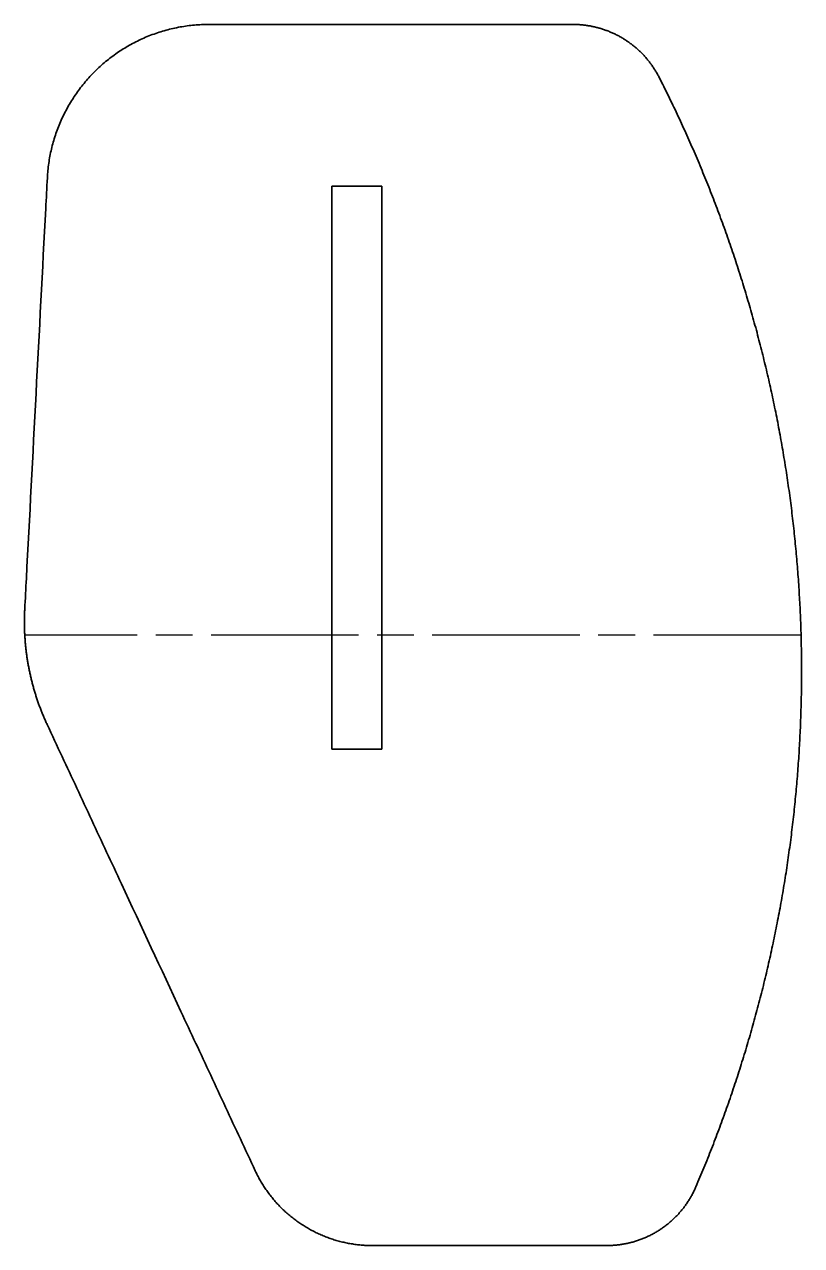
# Model space of a CAD drawing. Header units: millimetres. Extents: x 0 to 48, y 0 to 75.5.
import ezdxf

# ---------------------------------------------------------------- set-up
doc = ezdxf.new("R2010")
doc.units = ezdxf.units.MM
doc.linetypes.add('Chain', pattern=[13.68, 9.12, -1.14, 2.28, -1.14])
doc.layers.add('Bend Centerline (ANSI)', color=7, linetype='Chain', lineweight=25)
doc.layers.add('Visible (ANSI)', color=7, linetype='Continuous', lineweight=35)

# ---------------------------------------------------------------- blocks, each defined once
blk = doc.blocks.new('P-BTC-V005-PTCBF001_Soldadura Pedales Pad de Apoyos_P-BTC-V005-PTCBF001 (Desplegada)')
at = {"layer": 'Bend Centerline (ANSI)'}
blk.add_line((23.995, 0), (-24.005, 0), dxfattribs=at)
at = {"layer": 'Visible (ANSI)'}
for p, q in [((9.877, 37.75), (-12.622, 37.75)), ((-5.027, -7.05), (-5.027, 27.75)), ((-5.027, 27.75), (-1.927, 27.75)), ((-1.927, 27.75), (-1.927, -7.05)), ((-1.927, -7.05), (-5.027, -7.05)), ((-2.502, -37.75), (11.981, -37.75))]:
    blk.add_line(p, q, dxfattribs=at)
for points, knots in [([(-12.622, 37.75), (-12.771, 37.75), (-12.92, 37.747), (-13.068, 37.74), (-13.217, 37.734), (-13.365, 37.724), (-13.514, 37.71), (-13.662, 37.697), (-13.81, 37.68), (-13.957, 37.661), (-14.105, 37.641), (-14.252, 37.617), (-14.399, 37.591), (-14.545, 37.565), (-14.691, 37.535), (-14.836, 37.502), (-14.981, 37.469), (-15.126, 37.433), (-15.269, 37.393), (-15.413, 37.354), (-15.555, 37.311), (-15.697, 37.265), (-15.839, 37.22), (-15.979, 37.171), (-16.119, 37.119), (-16.258, 37.067), (-16.397, 37.011), (-16.534, 36.953), (-16.671, 36.895), (-16.807, 36.834), (-16.941, 36.769), (-17.075, 36.705), (-17.208, 36.638), (-17.339, 36.568), (-17.47, 36.497), (-17.6, 36.424), (-17.728, 36.348), (-17.856, 36.272), (-17.982, 36.193), (-18.107, 36.112), (-18.231, 36.03), (-18.354, 35.946), (-18.475, 35.858), (-18.595, 35.771), (-18.714, 35.681), (-18.831, 35.589), (-18.947, 35.497), (-19.062, 35.402), (-19.175, 35.304), (-19.287, 35.206), (-19.397, 35.106), (-19.505, 35.004), (-19.613, 34.901), (-19.719, 34.796), (-19.822, 34.689), (-19.926, 34.582), (-20.026, 34.473), (-20.125, 34.361), (-20.223, 34.249), (-20.319, 34.135), (-20.412, 34.019), (-20.506, 33.903), (-20.597, 33.785), (-20.685, 33.665), (-20.773, 33.545), (-20.858, 33.423), (-20.941, 33.299), (-21.023, 33.176), (-21.103, 33.05), (-21.18, 32.922), (-21.257, 32.795), (-21.331, 32.666), (-21.402, 32.535), (-21.474, 32.405), (-21.542, 32.272), (-21.607, 32.138), (-21.673, 32.005), (-21.735, 31.869), (-21.794, 31.733), (-21.854, 31.596), (-21.91, 31.458), (-21.963, 31.319), (-22.016, 31.18), (-22.066, 31.04), (-22.113, 30.899), (-22.16, 30.757), (-22.204, 30.615), (-22.244, 30.472), (-22.285, 30.329), (-22.322, 30.185), (-22.356, 30.04), (-22.39, 29.895), (-22.421, 29.749), (-22.449, 29.603), (-22.476, 29.457), (-22.5, 29.31), (-22.521, 29.162), (-22.542, 29.015), (-22.56, 28.867), (-22.575, 28.719), (-22.589, 28.571), (-22.6, 28.422), (-22.608, 28.273)], [0, 0, 0, 0, 0.044697, 0.044697, 0.044697, 0.089454, 0.089454, 0.089454, 0.134249, 0.134249, 0.134249, 0.17906, 0.17906, 0.17906, 0.223865, 0.223865, 0.223865, 0.268643, 0.268643, 0.268643, 0.313371, 0.313371, 0.313371, 0.358029, 0.358029, 0.358029, 0.40262, 0.40262, 0.40262, 0.447278, 0.447278, 0.447278, 0.492005, 0.492005, 0.492005, 0.536779, 0.536779, 0.536779, 0.581576, 0.581576, 0.581576, 0.626376, 0.626376, 0.626376, 0.671155, 0.671155, 0.671155, 0.715892, 0.715892, 0.715892, 0.760567, 0.760567, 0.760567, 0.805281, 0.805281, 0.805281, 0.850073, 0.850073, 0.850073, 0.89492, 0.89492, 0.89492, 0.939801, 0.939801, 0.939801, 0.984692, 0.984692, 0.984692, 1.029572, 1.029572, 1.029572, 1.074418, 1.074418, 1.074418, 1.119209, 1.119209, 1.119209, 1.163969, 1.163969, 1.163969, 1.208806, 1.208806, 1.208806, 1.253706, 1.253706, 1.253706, 1.298648, 1.298648, 1.298648, 1.343611, 1.343611, 1.343611, 1.388573, 1.388573, 1.388573, 1.433514, 1.433514, 1.433514, 1.478413, 1.478413, 1.478413, 1.523249, 1.523249, 1.523249, 1.523249]), ([(15.225, 34.47), (15.19, 34.539), (15.154, 34.606), (15.118, 34.671), (15.08, 34.739), (15.042, 34.804), (15.003, 34.868), (14.963, 34.934), (14.922, 34.998), (14.881, 35.06), (14.839, 35.125), (14.795, 35.187), (14.752, 35.247), (14.707, 35.311), (14.661, 35.371), (14.616, 35.43), (14.568, 35.491), (14.521, 35.55), (14.473, 35.607), (14.423, 35.667), (14.373, 35.724), (14.323, 35.778), (14.271, 35.836), (14.219, 35.892), (14.167, 35.944), (14.113, 36), (14.058, 36.054), (14.005, 36.104), (13.948, 36.158), (13.892, 36.209), (13.837, 36.257), (13.778, 36.309), (13.722, 36.357), (13.663, 36.404), (13.604, 36.452), (13.545, 36.499), (13.484, 36.545), (13.423, 36.59), (13.362, 36.635), (13.3, 36.678), (13.237, 36.721), (13.174, 36.763), (13.11, 36.804), (13.046, 36.845), (12.982, 36.885), (12.916, 36.923), (12.851, 36.962), (12.785, 36.999), (12.718, 37.035), (12.651, 37.071), (12.583, 37.106), (12.515, 37.139), (12.447, 37.172), (12.378, 37.204), (12.309, 37.235), (12.24, 37.266), (12.17, 37.295), (12.099, 37.323), (12.029, 37.352), (11.958, 37.378), (11.886, 37.404), (11.814, 37.429), (11.743, 37.453), (11.67, 37.476), (11.598, 37.499), (11.525, 37.52), (11.452, 37.54), (11.378, 37.56), (11.305, 37.578), (11.231, 37.595), (11.157, 37.612), (11.083, 37.628), (11.008, 37.642), (10.934, 37.657), (10.859, 37.67), (10.784, 37.681), (10.709, 37.693), (10.634, 37.703), (10.558, 37.711), (10.483, 37.72), (10.407, 37.727), (10.332, 37.733), (10.256, 37.739), (10.18, 37.743), (10.104, 37.746), (10.029, 37.749), (9.953, 37.75), (9.877, 37.75)], [0, 0, 0, 0, 0.023312, 0.023312, 0.023312, 0.047564, 0.047564, 0.047564, 0.072836, 0.072836, 0.072836, 0.099223, 0.099223, 0.099223, 0.126836, 0.126836, 0.126836, 0.155818, 0.155818, 0.155818, 0.18635, 0.18635, 0.18635, 0.218677, 0.218677, 0.218677, 0.253138, 0.253138, 0.253138, 0.290234, 0.290234, 0.290234, 0.330103, 0.330103, 0.330103, 0.370363, 0.370363, 0.370363, 0.410657, 0.410657, 0.410657, 0.450971, 0.450971, 0.450971, 0.491292, 0.491292, 0.491292, 0.531604, 0.531604, 0.531604, 0.571893, 0.571893, 0.571893, 0.612144, 0.612144, 0.612144, 0.652344, 0.652344, 0.652344, 0.692504, 0.692504, 0.692504, 0.732717, 0.732717, 0.732717, 0.772983, 0.772983, 0.772983, 0.813285, 0.813285, 0.813285, 0.853611, 0.853611, 0.853611, 0.893945, 0.893945, 0.893945, 0.934274, 0.934274, 0.934274, 0.974583, 0.974583, 0.974583, 1.014859, 1.014859, 1.014859, 1.055086, 1.055086, 1.055086, 1.055086]), ([(17.497, -34.11), (17.664, -33.719), (17.827, -33.331), (17.986, -32.943), (18.146, -32.551), (18.303, -32.159), (18.456, -31.768), (18.61, -31.375), (18.761, -30.981), (18.908, -30.586), (19.055, -30.191), (19.2, -29.796), (19.341, -29.398), (19.482, -29.001), (19.621, -28.602), (19.756, -28.202), (19.891, -27.803), (20.023, -27.402), (20.152, -27.001), (20.281, -26.599), (20.407, -26.196), (20.529, -25.793), (20.652, -25.389), (20.771, -24.985), (20.888, -24.579), (21.004, -24.174), (21.117, -23.767), (21.227, -23.36), (21.337, -22.953), (21.444, -22.545), (21.547, -22.136), (21.651, -21.727), (21.751, -21.318), (21.848, -20.907), (21.945, -20.497), (22.039, -20.086), (22.13, -19.674), (22.221, -19.262), (22.308, -18.849), (22.392, -18.436), (22.477, -18.023), (22.558, -17.609), (22.636, -17.195), (22.713, -16.78), (22.788, -16.365), (22.859, -15.949), (22.931, -15.534), (22.999, -15.117), (23.064, -14.701), (23.128, -14.284), (23.19, -13.867), (23.248, -13.449), (23.307, -13.031), (23.362, -12.613), (23.413, -12.194), (23.465, -11.776), (23.514, -11.357), (23.559, -10.938), (23.604, -10.518), (23.646, -10.099), (23.685, -9.679), (23.724, -9.259), (23.759, -8.838), (23.791, -8.418), (23.823, -7.997), (23.852, -7.577), (23.878, -7.155), (23.903, -6.735), (23.925, -6.313), (23.944, -5.892), (23.963, -5.471), (23.979, -5.049), (23.991, -4.628), (24.004, -4.206), (24.013, -3.785), (24.019, -3.363), (24.024, -2.941), (24.027, -2.519), (24.026, -2.097), (24.025, -1.676), (24.021, -1.254), (24.014, -0.832), (24.006, -0.411), (23.996, 0.011), (23.982, 0.433), (23.968, 0.854), (23.951, 1.276), (23.93, 1.697), (23.909, 2.118), (23.886, 2.539), (23.859, 2.96), (23.831, 3.381), (23.801, 3.802), (23.767, 4.222), (23.734, 4.643), (23.697, 5.063), (23.656, 5.482), (23.616, 5.902), (23.573, 6.322), (23.526, 6.741), (23.479, 7.16), (23.429, 7.579), (23.375, 7.997), (23.322, 8.416), (23.265, 8.834), (23.206, 9.251), (23.146, 9.669), (23.083, 10.086), (23.016, 10.502), (22.95, 10.919), (22.88, 11.334), (22.807, 11.75), (22.734, 12.165), (22.658, 12.58), (22.579, 12.994), (22.499, 13.409), (22.417, 13.822), (22.331, 14.235), (22.245, 14.648), (22.156, 15.06), (22.064, 15.472), (21.972, 15.883), (21.876, 16.294), (21.777, 16.704), (21.679, 17.114), (21.577, 17.524), (21.472, 17.932), (21.367, 18.341), (21.258, 18.748), (21.147, 19.155), (21.035, 19.562), (20.921, 19.968), (20.803, 20.373), (20.685, 20.778), (20.564, 21.182), (20.44, 21.585), (20.316, 21.988), (20.189, 22.39), (20.058, 22.791), (19.928, 23.192), (19.795, 23.592), (19.658, 23.991), (19.521, 24.39), (19.382, 24.788), (19.239, 25.185), (19.096, 25.582), (18.95, 25.978), (18.801, 26.372), (18.651, 26.768), (18.499, 27.161), (18.344, 27.552), (18.189, 27.945), (18.031, 28.335), (17.87, 28.725), (17.709, 29.114), (17.544, 29.503), (17.377, 29.89), (17.21, 30.277), (17.04, 30.662), (16.866, 31.048), (16.693, 31.431), (16.517, 31.814), (16.337, 32.197), (16.158, 32.577), (15.976, 32.957), (15.79, 33.338), (15.605, 33.714), (15.417, 34.092), (15.225, 34.47)], [0, 0, 0, 0, 0.128063, 0.128063, 0.128063, 0.257588, 0.257588, 0.257588, 0.387898, 0.387898, 0.387898, 0.518273, 0.518273, 0.518273, 0.648206, 0.648206, 0.648206, 0.778184, 0.778184, 0.778184, 0.908277, 0.908277, 0.908277, 1.038476, 1.038476, 1.038476, 1.168769, 1.168769, 1.168769, 1.299145, 1.299145, 1.299145, 1.429593, 1.429593, 1.429593, 1.560103, 1.560103, 1.560103, 1.690663, 1.690663, 1.690663, 1.821263, 1.821263, 1.821263, 1.951892, 1.951892, 1.951892, 2.082538, 2.082538, 2.082538, 2.213189, 2.213189, 2.213189, 2.343836, 2.343836, 2.343836, 2.474467, 2.474467, 2.474467, 2.605069, 2.605069, 2.605069, 2.735632, 2.735632, 2.735632, 2.866144, 2.866144, 2.866144, 2.996594, 2.996594, 2.996594, 3.126969, 3.126969, 3.126969, 3.257258, 3.257258, 3.257258, 3.387449, 3.387449, 3.387449, 3.51753, 3.51753, 3.51753, 3.647492, 3.647492, 3.647492, 3.777456, 3.777456, 3.777456, 3.907485, 3.907485, 3.907485, 4.037565, 4.037565, 4.037565, 4.167687, 4.167687, 4.167687, 4.297837, 4.297837, 4.297837, 4.428005, 4.428005, 4.428005, 4.558179, 4.558179, 4.558179, 4.688348, 4.688348, 4.688348, 4.818501, 4.818501, 4.818501, 4.948626, 4.948626, 4.948626, 5.078712, 5.078712, 5.078712, 5.208749, 5.208749, 5.208749, 5.338725, 5.338725, 5.338725, 5.46863, 5.46863, 5.46863, 5.598524, 5.598524, 5.598524, 5.728439, 5.728439, 5.728439, 5.858363, 5.858363, 5.858363, 5.988284, 5.988284, 5.988284, 6.118192, 6.118192, 6.118192, 6.248076, 6.248076, 6.248076, 6.377928, 6.377928, 6.377928, 6.508148, 6.508148, 6.508148, 6.638735, 6.638735, 6.638735, 6.769281, 6.769281, 6.769281, 6.899379, 6.899379, 6.899379, 7.028632, 7.028632, 7.028632, 7.15667, 7.15667, 7.15667, 7.283158, 7.283158, 7.283158, 7.283158]), ([(-22.608, 28.273), (-22.641, 27.638), (-22.675, 27.003), (-22.708, 26.368), (-23.107, 18.744), (-23.507, 11.121), (-23.906, 3.497), (-23.94, 2.862), (-23.973, 2.227), (-24.006, 1.592)], [0, 0, 0, 0, 0.191914, 0.191914, 0.191914, 2.495037, 2.495037, 2.495037, 2.686951, 2.686951, 2.686951, 2.686951]), ([(-24.006, 1.592), (-24.011, 1.507), (-24.014, 1.423), (-24.017, 1.339), (-24.02, 1.255), (-24.023, 1.171), (-24.024, 1.086), (-24.026, 1.002), (-24.027, 0.918), (-24.027, 0.834), (-24.027, 0.749), (-24.026, 0.665), (-24.025, 0.581), (-24.024, 0.497), (-24.022, 0.412), (-24.019, 0.328), (-24.017, 0.244), (-24.013, 0.16), (-24.009, 0.076), (-24.005, -0.009), (-24, -0.093), (-23.995, -0.177), (-23.989, -0.261), (-23.983, -0.345), (-23.976, -0.429), (-23.969, -0.513), (-23.961, -0.597), (-23.953, -0.681), (-23.945, -0.764), (-23.936, -0.848), (-23.926, -0.932), (-23.916, -1.016), (-23.906, -1.099), (-23.894, -1.183), (-23.883, -1.266), (-23.871, -1.35), (-23.859, -1.433), (-23.846, -1.516), (-23.833, -1.599), (-23.819, -1.682), (-23.805, -1.766), (-23.79, -1.849), (-23.775, -1.931), (-23.759, -2.015), (-23.743, -2.098), (-23.727, -2.18), (-23.71, -2.263), (-23.692, -2.346), (-23.674, -2.427), (-23.656, -2.51), (-23.637, -2.592), (-23.618, -2.673), (-23.598, -2.756), (-23.578, -2.838), (-23.557, -2.919), (-23.536, -3.001), (-23.514, -3.083), (-23.492, -3.163), (-23.469, -3.245), (-23.446, -3.327), (-23.423, -3.406), (-23.399, -3.488), (-23.375, -3.569), (-23.35, -3.648), (-23.325, -3.73), (-23.299, -3.81), (-23.273, -3.889), (-23.246, -3.971), (-23.219, -4.05), (-23.192, -4.128), (-23.164, -4.21), (-23.135, -4.289), (-23.107, -4.366), (-23.077, -4.447), (-23.047, -4.526), (-23.018, -4.603), (-22.986, -4.684), (-22.955, -4.762), (-22.924, -4.838), (-22.891, -4.919), (-22.859, -4.997), (-22.827, -5.071), (-22.793, -5.152), (-22.759, -5.23), (-22.726, -5.303), (-22.69, -5.385), (-22.655, -5.461), (-22.621, -5.533)], [0, 0, 0, 0, 0.0254247, 0.0254247, 0.0254247, 0.0508621, 0.0508621, 0.0508621, 0.0763102, 0.0763102, 0.0763102, 0.1017669, 0.1017669, 0.1017669, 0.1272302, 0.1272302, 0.1272302, 0.1526982, 0.1526982, 0.1526982, 0.1781689, 0.1781689, 0.1781689, 0.2036402, 0.2036402, 0.2036402, 0.2291102, 0.2291102, 0.2291102, 0.2545769, 0.2545769, 0.2545769, 0.2800383, 0.2800383, 0.2800383, 0.3054925, 0.3054925, 0.3054925, 0.3309373, 0.3309373, 0.3309373, 0.3563708, 0.3563708, 0.3563708, 0.3818832, 0.3818832, 0.3818832, 0.4079561, 0.4079561, 0.4079561, 0.4347077, 0.4347077, 0.4347077, 0.4622044, 0.4622044, 0.4622044, 0.4905249, 0.4905249, 0.4905249, 0.5197645, 0.5197645, 0.5197645, 0.550039, 0.550039, 0.550039, 0.5814923, 0.5814923, 0.5814923, 0.6143066, 0.6143066, 0.6143066, 0.6487173, 0.6487173, 0.6487173, 0.6850385, 0.6850385, 0.6850385, 0.7237039, 0.7237039, 0.7237039, 0.765342, 0.765342, 0.765342, 0.8109258, 0.8109258, 0.8109258, 0.8621102, 0.8621102, 0.8621102, 0.8621102]), ([(-22.621, -5.533), (-22.315, -6.19), (-22.009, -6.847), (-21.702, -7.504), (-21.396, -8.161), (-21.089, -8.818), (-20.783, -9.475), (-20.477, -10.132), (-20.17, -10.789), (-19.864, -11.447), (-19.557, -12.104), (-19.251, -12.761), (-18.945, -13.418), (-18.638, -14.075), (-18.332, -14.732), (-18.025, -15.389), (-16.8, -18.017), (-15.574, -20.646), (-14.348, -23.274), (-14.042, -23.931), (-13.736, -24.589), (-13.429, -25.246), (-13.123, -25.903), (-12.816, -26.56), (-12.51, -27.217), (-12.204, -27.874), (-11.897, -28.531), (-11.591, -29.188), (-11.284, -29.845), (-10.978, -30.502), (-10.671, -31.16), (-10.365, -31.817), (-10.059, -32.474), (-9.752, -33.131)], [0, 0, 0, 0, 0.218513, 0.218513, 0.218513, 0.43704, 0.43704, 0.43704, 0.655574, 0.655574, 0.655574, 0.874111, 0.874111, 0.874111, 1.092645, 1.092645, 1.092645, 1.966724, 1.966724, 1.966724, 2.185259, 2.185259, 2.185259, 2.403796, 2.403796, 2.403796, 2.62233, 2.62233, 2.62233, 2.840856, 2.840856, 2.840856, 3.05937, 3.05937, 3.05937, 3.05937]), ([(-9.752, -33.131), (-9.707, -33.227), (-9.661, -33.321), (-9.614, -33.412), (-9.566, -33.506), (-9.516, -33.598), (-9.466, -33.687), (-9.413, -33.78), (-9.36, -33.87), (-9.307, -33.957), (-9.25, -34.047), (-9.194, -34.135), (-9.137, -34.219), (-9.077, -34.308), (-9.017, -34.393), (-8.957, -34.475), (-8.894, -34.562), (-8.83, -34.645), (-8.767, -34.724), (-8.7, -34.808), (-8.634, -34.889), (-8.568, -34.966), (-8.498, -35.047), (-8.428, -35.125), (-8.359, -35.199), (-8.285, -35.278), (-8.213, -35.353), (-8.142, -35.424), (-8.064, -35.501), (-7.989, -35.573), (-7.915, -35.64), (-7.838, -35.711), (-7.76, -35.78), (-7.681, -35.847), (-7.601, -35.915), (-7.521, -35.981), (-7.438, -36.045), (-7.356, -36.109), (-7.273, -36.172), (-7.188, -36.233), (-7.104, -36.294), (-7.018, -36.354), (-6.931, -36.412), (-6.844, -36.469), (-6.756, -36.525), (-6.667, -36.58), (-6.578, -36.634), (-6.488, -36.687), (-6.397, -36.737), (-6.306, -36.788), (-6.214, -36.837), (-6.121, -36.884), (-6.028, -36.932), (-5.934, -36.977), (-5.839, -37.021), (-5.744, -37.064), (-5.649, -37.106), (-5.552, -37.146), (-5.456, -37.185), (-5.358, -37.223), (-5.261, -37.259), (-5.163, -37.295), (-5.064, -37.329), (-4.965, -37.361), (-4.865, -37.393), (-4.766, -37.424), (-4.665, -37.452), (-4.565, -37.48), (-4.464, -37.506), (-4.362, -37.531), (-4.261, -37.555), (-4.159, -37.577), (-4.057, -37.597), (-3.954, -37.618), (-3.852, -37.636), (-3.749, -37.652), (-3.645, -37.668), (-3.542, -37.683), (-3.439, -37.695), (-3.335, -37.707), (-3.231, -37.717), (-3.127, -37.725), (-3.023, -37.734), (-2.919, -37.74), (-2.815, -37.744), (-2.711, -37.748), (-2.606, -37.75), (-2.502, -37.75)], [0, 0, 0, 0, 0.032067, 0.032067, 0.032067, 0.06546, 0.06546, 0.06546, 0.1003, 0.1003, 0.1003, 0.136735, 0.136735, 0.136735, 0.174943, 0.174943, 0.174943, 0.215157, 0.215157, 0.215157, 0.257682, 0.257682, 0.257682, 0.302942, 0.302942, 0.302942, 0.351556, 0.351556, 0.351556, 0.404477, 0.404477, 0.404477, 0.46074, 0.46074, 0.46074, 0.517119, 0.517119, 0.517119, 0.573545, 0.573545, 0.573545, 0.629996, 0.629996, 0.629996, 0.686452, 0.686452, 0.686452, 0.74289, 0.74289, 0.74289, 0.799289, 0.799289, 0.799289, 0.855628, 0.855628, 0.855628, 0.911885, 0.911885, 0.911885, 0.968104, 0.968104, 0.968104, 1.024413, 1.024413, 1.024413, 1.080796, 1.080796, 1.080796, 1.137232, 1.137232, 1.137232, 1.193699, 1.193699, 1.193699, 1.250176, 1.250176, 1.250176, 1.306643, 1.306643, 1.306643, 1.363079, 1.363079, 1.363079, 1.419462, 1.419462, 1.419462, 1.475771, 1.475771, 1.475771, 1.475771]), ([(11.981, -37.75), (12.061, -37.75), (12.142, -37.748), (12.222, -37.745), (12.303, -37.742), (12.383, -37.737), (12.463, -37.73), (12.543, -37.724), (12.623, -37.716), (12.703, -37.706), (12.783, -37.697), (12.863, -37.685), (12.942, -37.672), (13.022, -37.659), (13.101, -37.645), (13.18, -37.629), (13.258, -37.613), (13.337, -37.595), (13.415, -37.576), (13.493, -37.557), (13.571, -37.536), (13.648, -37.514), (13.725, -37.491), (13.802, -37.467), (13.879, -37.442), (13.955, -37.416), (14.031, -37.389), (14.106, -37.361), (14.181, -37.332), (14.256, -37.302), (14.33, -37.271), (14.404, -37.239), (14.477, -37.206), (14.55, -37.172), (14.623, -37.138), (14.695, -37.102), (14.766, -37.064), (14.837, -37.027), (14.908, -36.988), (14.977, -36.948), (15.047, -36.908), (15.116, -36.866), (15.184, -36.823), (15.252, -36.78), (15.319, -36.736), (15.386, -36.69), (15.452, -36.645), (15.517, -36.598), (15.581, -36.549), (15.646, -36.501), (15.709, -36.452), (15.772, -36.401), (15.834, -36.35), (15.895, -36.298), (15.956, -36.245), (16.016, -36.191), (16.075, -36.137), (16.133, -36.081), (16.191, -36.025), (16.248, -35.969), (16.304, -35.911), (16.36, -35.853), (16.414, -35.794), (16.468, -35.733), (16.521, -35.673), (16.573, -35.612), (16.624, -35.55), (16.675, -35.488), (16.725, -35.424), (16.773, -35.36), (16.822, -35.296), (16.869, -35.23), (16.915, -35.164), (16.962, -35.096), (17.006, -35.029), (17.048, -34.963), (17.093, -34.893), (17.134, -34.824), (17.173, -34.757), (17.215, -34.684), (17.254, -34.613), (17.29, -34.546), (17.33, -34.469), (17.366, -34.397), (17.398, -34.33), (17.436, -34.249), (17.469, -34.176), (17.497, -34.11)], [0, 0, 0, 0, 0.0241545, 0.0241545, 0.0241545, 0.0483406, 0.0483406, 0.0483406, 0.0725485, 0.0725485, 0.0725485, 0.0967688, 0.0967688, 0.0967688, 0.1209917, 0.1209917, 0.1209917, 0.1452079, 0.1452079, 0.1452079, 0.1694077, 0.1694077, 0.1694077, 0.1935816, 0.1935816, 0.1935816, 0.2177197, 0.2177197, 0.2177197, 0.2418285, 0.2418285, 0.2418285, 0.2659728, 0.2659728, 0.2659728, 0.2901516, 0.2901516, 0.2901516, 0.3143549, 0.3143549, 0.3143549, 0.3385731, 0.3385731, 0.3385731, 0.3627965, 0.3627965, 0.3627965, 0.3870153, 0.3870153, 0.3870153, 0.4112201, 0.4112201, 0.4112201, 0.4354009, 0.4354009, 0.4354009, 0.4595517, 0.4595517, 0.4595517, 0.4837139, 0.4837139, 0.4837139, 0.5078939, 0.5078939, 0.5078939, 0.5320819, 0.5320819, 0.5320819, 0.556268, 0.556268, 0.556268, 0.5804489, 0.5804489, 0.5804489, 0.6055434, 0.6055434, 0.6055434, 0.6325254, 0.6325254, 0.6325254, 0.6620619, 0.6620619, 0.6620619, 0.6953553, 0.6953553, 0.6953553, 0.7350213, 0.7350213, 0.7350213, 0.7350213])]:
    blk.add_open_spline(points, degree=3, knots=knots, dxfattribs=at)

msp = doc.modelspace()

# ---------------------------------------------------------------- block references
msp.add_blockref('P-BTC-V005-PTCBF001_Soldadura Pedales Pad de Apoyos_P-BTC-V005-PTCBF001 (Desplegada)', (24.006, 37.75))

doc.saveas('drawing.dxf')
